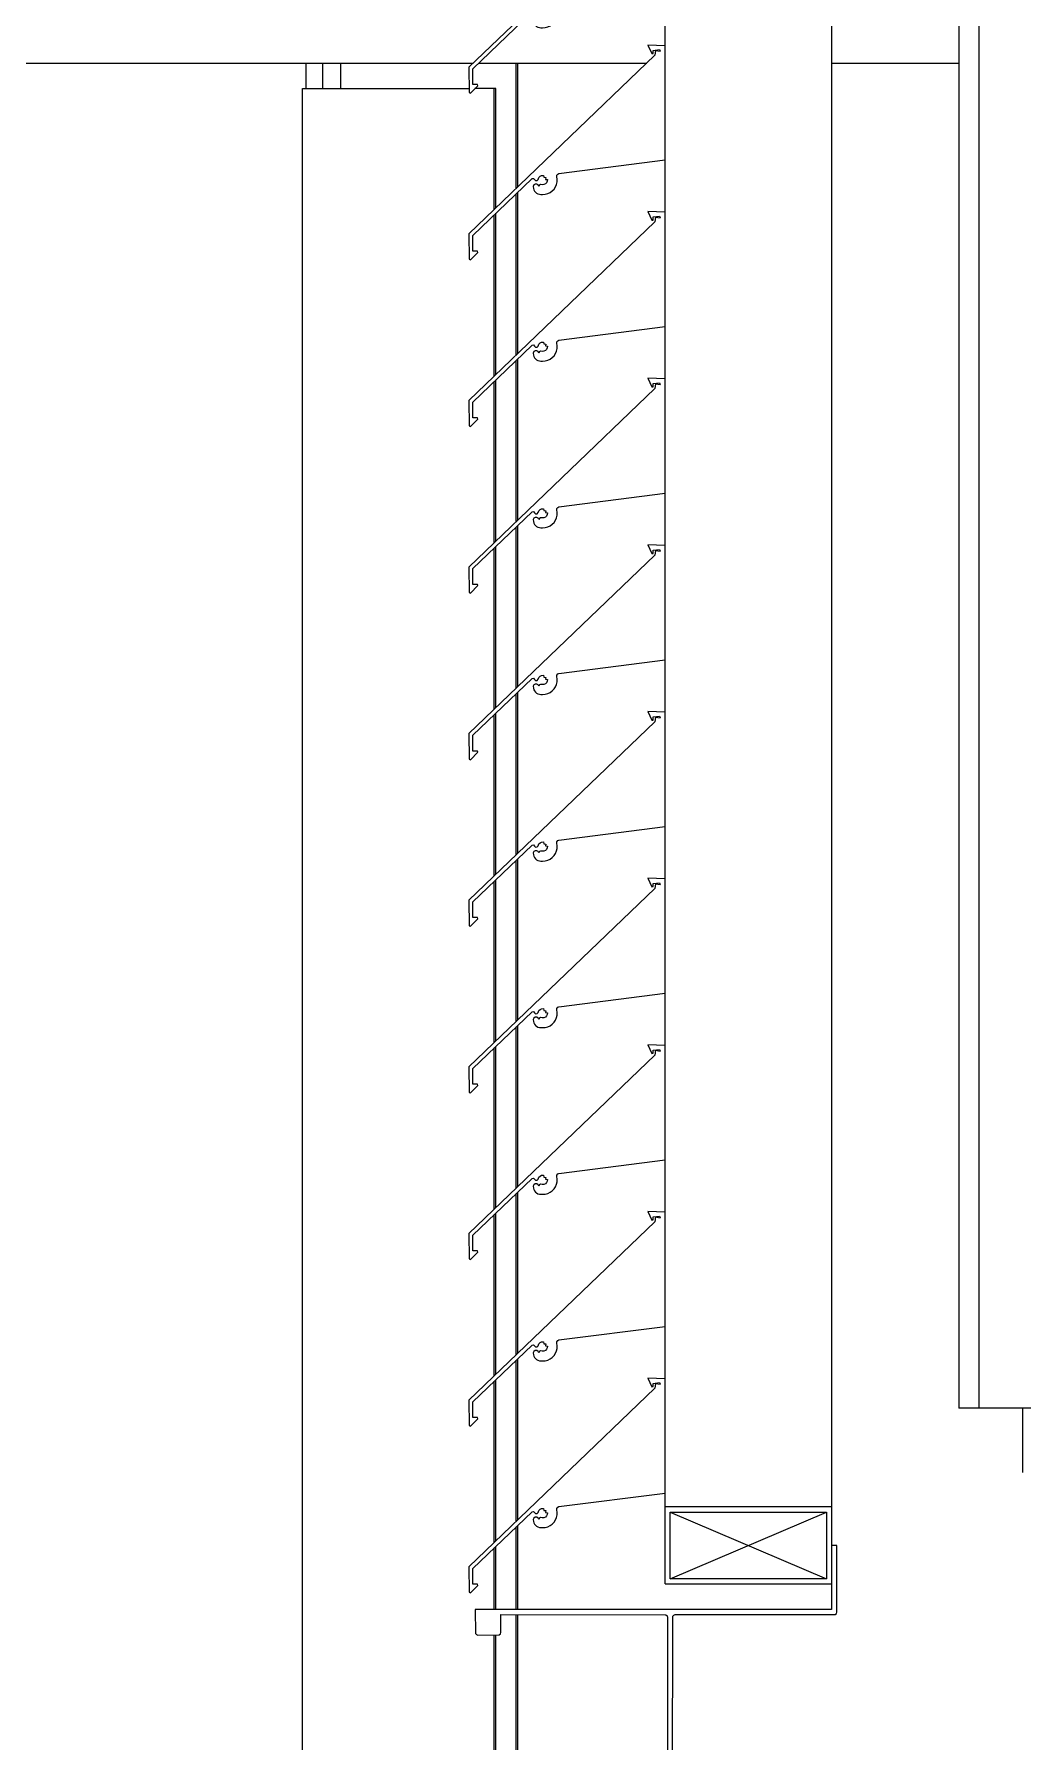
# Model space of a CAD drawing. Header units: millimetres. Extents: x -220592 to 404889, y -217665 to 38245.
# Drawn here: x -985.87 to -982.01, y -1195.44 to -1188.78 of the extents above; entities that cross this region are included whole.
import ezdxf

# ---------------------------------------------------------------- set-up
doc = ezdxf.new("R2010")
doc.units = ezdxf.units.MM
doc.linetypes.add('XKITLINE00', pattern=[0])
doc.layers.add('000 - 0_HIDE_OBJ_FRAMING_DEF_SUB_1', color=7, linetype='Continuous')
doc.layers.add('Part', color=7, linetype='Continuous', lineweight=0)

# ---------------------------------------------------------------- blocks, each defined once
blk = doc.blocks.new('*A13473')
at = {"layer": '000 - 0_HIDE_OBJ_FRAMING_DEF_SUB_1', "color": 7, "linetype": 'XKITLINE00', "lineweight": 0}
blk.add_line((-170.903352, 214.690805), (-170.903352, 214.940805), dxfattribs=at)
blk = doc.blocks.new('*A14736')
at = {"layer": '000 - 0_HIDE_OBJ_FRAMING_DEF_SUB_1', "color": 7, "linetype": 'XKITLINE00', "lineweight": 0}
for p, q in [((-171.153485, 242.190805), (-171.153485, 214.940805)), ((-171.073485, 214.940805), (-171.073485, 242.190805)), ((-169.903485, 214.940805), (-171.153485, 214.940805))]:
    blk.add_line(p, q, dxfattribs=at)
blk = doc.blocks.new('*A14750')
at = {"layer": '000 - 0_HIDE_OBJ_FRAMING_DEF_SUB_1', "color": 7, "linetype": 'XKITLINE00', "lineweight": 0}
for p, q in [((-173.697937, 220.088511), (-173.697937, 220.188511)), ((-173.633058, 220.088511), (-173.633058, 220.188511)), ((-173.562852, 220.088511), (-173.562852, 220.188511)), ((-172.87913, 219.699453), (-172.87913, 220.188511)), ((-172.873025, 219.705315), (-172.873025, 220.188511)), ((-173.713199, 207.288511), (-173.713199, 220.088511)), ((-173.713199, 220.088511), (-173.062908, 220.088511)), ((-172.958493, 220.088511), (-173.040701, 220.088511)), ((-172.964598, 219.617389), (-172.964598, 220.088511)), ((-172.958493, 219.62325), (-172.958493, 220.088511)), ((-172.87913, 219.049453), (-172.87913, 219.678347)), ((-172.873025, 219.055315), (-172.873025, 219.684198)), ((-172.964598, 218.967389), (-172.964598, 219.596435)), ((-172.958493, 218.97325), (-172.958493, 219.602286)), ((-172.87913, 218.399453), (-172.87913, 219.028347)), ((-172.873025, 218.405315), (-172.873025, 219.034198)), ((-172.964598, 218.317389), (-172.964598, 218.946435)), ((-172.958493, 218.32325), (-172.958493, 218.952286)), ((-172.87913, 217.749453), (-172.87913, 218.378347)), ((-172.873025, 217.755315), (-172.873025, 218.384198)), ((-172.964598, 217.667389), (-172.964598, 218.296435)), ((-172.958493, 217.67325), (-172.958493, 218.302286)), ((-172.87913, 217.099453), (-172.87913, 217.728347)), ((-172.873025, 217.105315), (-172.873025, 217.734198)), ((-172.964598, 217.017389), (-172.964598, 217.646435)), ((-172.958493, 217.02325), (-172.958493, 217.652286)), ((-172.87913, 216.449453), (-172.87913, 217.078347)), ((-172.873025, 216.455315), (-172.873025, 217.084198)), ((-172.964598, 216.367389), (-172.964598, 216.996435)), ((-172.958493, 216.37325), (-172.958493, 217.002286)), ((-172.87913, 215.799453), (-172.87913, 216.428347)), ((-172.873025, 215.805315), (-172.873025, 216.434198)), ((-172.964598, 215.717389), (-172.964598, 216.346435)), ((-172.958493, 215.72325), (-172.958493, 216.352286)), ((-172.87913, 215.149453), (-172.87913, 215.778347)), ((-172.873025, 215.155315), (-172.873025, 215.784198)), ((-172.964598, 215.067389), (-172.964598, 215.696435)), ((-172.958493, 215.07325), (-172.958493, 215.702286)), ((-172.87913, 214.499453), (-172.87913, 215.128347)), ((-172.873025, 214.505315), (-172.873025, 215.134198)), ((-172.964598, 214.417389), (-172.964598, 215.046435)), ((-172.958493, 214.42325), (-172.958493, 215.052286)), ((-172.87913, 214.156245), (-172.87913, 214.478347)), ((-172.873025, 214.156244), (-172.873025, 214.484198)), ((-172.964598, 214.15626), (-172.964598, 214.396435)), ((-172.958493, 214.156259), (-172.958493, 214.402286)), ((-172.87913, 213.176245), (-172.87913, 214.136174)), ((-172.873025, 213.176244), (-172.873025, 214.136166)), ((-172.964598, 213.256119), (-172.964598, 214.056845)), ((-172.958493, 213.256174), (-172.958493, 214.056899))]:
    blk.add_line(p, q, dxfattribs=at)
blk = doc.blocks.new('*A14761')
at = {"layer": 'Part', "color": 7, "linetype": 'XKITLINE00', "lineweight": 0}
for p, q in [((-171.648652, 214.556249), (-171.648652, 227.756135)), ((-172.298652, 220.256131), (-172.298652, 220.460427)), ((-172.298652, 219.606131), (-172.298652, 219.810427)), ((-172.298652, 218.956131), (-172.298652, 219.160427)), ((-172.298652, 218.306131), (-172.298652, 218.510427)), ((-172.298652, 217.656131), (-172.298652, 217.860427)), ((-172.298652, 217.006131), (-172.298652, 217.210427)), ((-172.298652, 216.356131), (-172.298652, 216.560427)), ((-172.298652, 215.706131), (-172.298652, 215.910427)), ((-172.298652, 215.056131), (-172.298652, 215.260427)), ((-172.298652, 214.556249), (-172.298652, 214.610427))]:
    blk.add_line(p, q, dxfattribs=at)
blk = doc.blocks.new('*A14790')
at = {"layer": '000 - 0_HIDE_OBJ_FRAMING_DEF_SUB_1', "color": 7, "linetype": 'XKITLINE00', "lineweight": 0}
for p, q in [((-184.211249, 220.188511), (-173.046746, 220.188511)), ((-173.025037, 220.188511), (-172.369788, 220.188511)), ((-171.648652, 220.188511), (-171.153485, 220.188511))]:
    blk.add_line(p, q, dxfattribs=at)
blk = doc.blocks.new('*A14820')
at = {"layer": 'Part', "color": 7, "linetype": 'XKITLINE00', "lineweight": 0}
for p, q in [((-172.298462, 215.056123), (-172.366148, 215.058745)), ((-172.366148, 215.058745), (-172.350613, 215.025258)), ((-172.34549, 215.02567), (-172.345361, 215.037861)), ((-172.345361, 215.037861), (-172.320378, 215.041001)), ((-172.335358, 215.037332), (-172.338255, 215.018789)), ((-172.335358, 215.037332), (-172.318342, 215.034428)), ((-172.320378, 215.041001), (-172.318342, 215.034428)), ((-172.298455, 214.610453), (-172.298462, 215.056123)), ((-172.338255, 215.018789), (-173.063377, 214.322543)), ((-172.350613, 215.025258), (-172.34549, 215.02567)), ((-172.712461, 214.557423), (-172.298455, 214.610453)), ((-173.048341, 214.316176), (-172.817326, 214.537579)), ((-172.817326, 214.537579), (-172.812166, 214.538671)), ((-172.810019, 214.512761), (-172.812659, 214.507287)), ((-172.812659, 214.507287), (-172.812163, 214.499517)), ((-172.812166, 214.538671), (-172.808512, 214.534044)), ((-172.812163, 214.499517), (-172.810428, 214.494021)), ((-172.810428, 214.494021), (-172.807674, 214.488958)), ((-172.804875, 214.515998), (-172.810019, 214.512761)), ((-172.808512, 214.534044), (-172.804048, 214.53019)), ((-172.798797, 214.51601), (-172.804875, 214.515998)), ((-172.804048, 214.53019), (-172.798154, 214.530396)), ((-172.793641, 214.512792), (-172.798797, 214.51601)), ((-172.798154, 214.530396), (-172.793971, 214.534553)), ((-172.793971, 214.534553), (-172.790857, 214.542126)), ((-172.790699, 214.50732), (-172.793641, 214.512792)), ((-172.790857, 214.542126), (-172.78619, 214.546913)), ((-172.788669, 214.512301), (-172.790699, 214.50732)), ((-172.783858, 214.514708), (-172.788669, 214.512301)), ((-172.78619, 214.546913), (-172.780114, 214.549703)), ((-172.77794, 214.513803), (-172.783858, 214.514708)), ((-172.780114, 214.549703), (-172.773442, 214.550125)), ((-172.77144, 214.514147), (-172.77794, 214.513803)), ((-172.773442, 214.550125), (-172.77112, 214.542735)), ((-172.765472, 214.516745), (-172.77144, 214.514147)), ((-172.77112, 214.542735), (-172.763955, 214.541791)), ((-172.76079, 214.521267), (-172.765472, 214.516745)), ((-172.763955, 214.541791), (-172.765124, 214.534731)), ((-172.765124, 214.534731), (-172.757418, 214.533625)), ((-172.757988, 214.527141), (-172.76079, 214.521267)), ((-172.757418, 214.533625), (-172.757988, 214.527141)), ((-172.738758, 214.489423), (-172.731662, 214.49681)), ((-172.731662, 214.49681), (-172.726022, 214.50536)), ((-172.726022, 214.50536), (-172.722024, 214.51479)), ((-172.722024, 214.51479), (-172.719801, 214.524789)), ((-172.720912, 214.545159), (-172.720672, 214.550681)), ((-172.719426, 214.535025), (-172.720912, 214.545159)), ((-172.720672, 214.550681), (-172.717536, 214.555233)), ((-172.719801, 214.524789), (-172.719426, 214.535025)), ((-172.717536, 214.555233), (-172.712461, 214.557423)), ((-172.807674, 214.488958), (-172.804002, 214.484515)), ((-172.804002, 214.484515), (-172.799549, 214.480857)), ((-172.799549, 214.480857), (-172.794479, 214.478117)), ((-172.794479, 214.478117), (-172.788978, 214.476398)), ((-172.788978, 214.476398), (-172.78325, 214.475762)), ((-172.78325, 214.475762), (-172.776451, 214.475664)), ((-172.776451, 214.475664), (-172.766238, 214.476449)), ((-172.766238, 214.476449), (-172.756337, 214.479072)), ((-172.756337, 214.479072), (-172.747074, 214.483445)), ((-172.747074, 214.483445), (-172.738758, 214.489423)), ((-173.063377, 214.322543), (-173.062824, 214.223392)), ((-173.047999, 214.25483), (-173.048341, 214.316176)), ((-173.058143, 214.220923), (-173.029494, 214.249812)), ((-173.030579, 214.254733), (-173.047999, 214.25483)), ((-173.029494, 214.249812), (-173.030579, 214.254733)), ((-173.062824, 214.223392), (-173.058143, 214.220923))]:
    blk.add_line(p, q, dxfattribs=at)
blk = doc.blocks.new('*A14821')
at = {"layer": 'Part', "color": 7, "linetype": 'XKITLINE00', "lineweight": 0}
for p, q in [((-172.298462, 215.706123), (-172.366148, 215.708745)), ((-172.366148, 215.708745), (-172.350613, 215.675258)), ((-172.298455, 215.260453), (-172.298462, 215.706123)), ((-172.338255, 215.668789), (-173.063377, 214.972543)), ((-172.350613, 215.675258), (-172.34549, 215.67567)), ((-172.34549, 215.67567), (-172.345361, 215.687861)), ((-172.345361, 215.687861), (-172.320378, 215.691001)), ((-172.335358, 215.687332), (-172.338255, 215.668789)), ((-172.335358, 215.687332), (-172.318342, 215.684428)), ((-172.320378, 215.691001), (-172.318342, 215.684428)), ((-172.712461, 215.207423), (-172.298455, 215.260453)), ((-173.048341, 214.966176), (-172.817326, 215.187579)), ((-172.817326, 215.187579), (-172.812166, 215.188671)), ((-172.810019, 215.162761), (-172.812659, 215.157287)), ((-172.812166, 215.188671), (-172.808512, 215.184044)), ((-172.804875, 215.165998), (-172.810019, 215.162761)), ((-172.808512, 215.184044), (-172.804048, 215.18019)), ((-172.798797, 215.16601), (-172.804875, 215.165998)), ((-172.804048, 215.18019), (-172.798154, 215.180396)), ((-172.793641, 215.162792), (-172.798797, 215.16601)), ((-172.798154, 215.180396), (-172.793971, 215.184553)), ((-172.793971, 215.184553), (-172.790857, 215.192126)), ((-172.790699, 215.15732), (-172.793641, 215.162792)), ((-172.790857, 215.192126), (-172.78619, 215.196913)), ((-172.788669, 215.162301), (-172.790699, 215.15732)), ((-172.783858, 215.164708), (-172.788669, 215.162301)), ((-172.78619, 215.196913), (-172.780114, 215.199703)), ((-172.77794, 215.163803), (-172.783858, 215.164708)), ((-172.780114, 215.199703), (-172.773442, 215.200125)), ((-172.77144, 215.164147), (-172.77794, 215.163803)), ((-172.773442, 215.200125), (-172.77112, 215.192735)), ((-172.765472, 215.166745), (-172.77144, 215.164147)), ((-172.77112, 215.192735), (-172.763955, 215.191791)), ((-172.76079, 215.171267), (-172.765472, 215.166745)), ((-172.763955, 215.191791), (-172.765124, 215.184731)), ((-172.765124, 215.184731), (-172.757418, 215.183625)), ((-172.757988, 215.177141), (-172.76079, 215.171267)), ((-172.757418, 215.183625), (-172.757988, 215.177141)), ((-172.726022, 215.15536), (-172.722024, 215.16479)), ((-172.722024, 215.16479), (-172.719801, 215.174789)), ((-172.720912, 215.195159), (-172.720672, 215.200681)), ((-172.719426, 215.185025), (-172.720912, 215.195159)), ((-172.720672, 215.200681), (-172.717536, 215.205233)), ((-172.719801, 215.174789), (-172.719426, 215.185025)), ((-172.717536, 215.205233), (-172.712461, 215.207423)), ((-172.812659, 215.157287), (-172.812163, 215.149517)), ((-172.812163, 215.149517), (-172.810428, 215.144021)), ((-172.810428, 215.144021), (-172.807674, 215.138958)), ((-172.807674, 215.138958), (-172.804002, 215.134515)), ((-172.804002, 215.134515), (-172.799549, 215.130857)), ((-172.799549, 215.130857), (-172.794479, 215.128117)), ((-172.794479, 215.128117), (-172.788978, 215.126398)), ((-172.788978, 215.126398), (-172.78325, 215.125762)), ((-172.78325, 215.125762), (-172.776451, 215.125664)), ((-172.776451, 215.125664), (-172.766238, 215.126449)), ((-172.766238, 215.126449), (-172.756337, 215.129072)), ((-172.756337, 215.129072), (-172.747074, 215.133445)), ((-172.747074, 215.133445), (-172.738758, 215.139423)), ((-172.738758, 215.139423), (-172.731662, 215.14681)), ((-172.731662, 215.14681), (-172.726022, 215.15536)), ((-173.063377, 214.972543), (-173.062824, 214.873392)), ((-173.047999, 214.90483), (-173.048341, 214.966176)), ((-173.058143, 214.870923), (-173.029494, 214.899812)), ((-173.030579, 214.904733), (-173.047999, 214.90483)), ((-173.029494, 214.899812), (-173.030579, 214.904733)), ((-173.062824, 214.873392), (-173.058143, 214.870923))]:
    blk.add_line(p, q, dxfattribs=at)
blk = doc.blocks.new('*A14822')
at = {"layer": 'Part', "color": 7, "linetype": 'XKITLINE00', "lineweight": 0}
for p, q in [((-172.298462, 216.356123), (-172.366148, 216.358745)), ((-172.366148, 216.358745), (-172.350613, 216.325258)), ((-172.338255, 216.318789), (-173.063377, 215.622543)), ((-172.350613, 216.325258), (-172.34549, 216.32567)), ((-172.34549, 216.32567), (-172.345361, 216.337861)), ((-172.345361, 216.337861), (-172.320378, 216.341001)), ((-172.335358, 216.337332), (-172.338255, 216.318789)), ((-172.335358, 216.337332), (-172.318342, 216.334428)), ((-172.320378, 216.341001), (-172.318342, 216.334428)), ((-172.298455, 215.910453), (-172.298462, 216.356123)), ((-172.712461, 215.857423), (-172.298455, 215.910453)), ((-173.048341, 215.616176), (-172.817326, 215.837579)), ((-172.817326, 215.837579), (-172.812166, 215.838671)), ((-172.812166, 215.838671), (-172.808512, 215.834044)), ((-172.808512, 215.834044), (-172.804048, 215.83019)), ((-172.804048, 215.83019), (-172.798154, 215.830396)), ((-172.798154, 215.830396), (-172.793971, 215.834553)), ((-172.793971, 215.834553), (-172.790857, 215.842126)), ((-172.790857, 215.842126), (-172.78619, 215.846913)), ((-172.78619, 215.846913), (-172.780114, 215.849703)), ((-172.780114, 215.849703), (-172.773442, 215.850125)), ((-172.773442, 215.850125), (-172.77112, 215.842735)), ((-172.77112, 215.842735), (-172.763955, 215.841791)), ((-172.763955, 215.841791), (-172.765124, 215.834731)), ((-172.765124, 215.834731), (-172.757418, 215.833625)), ((-172.757988, 215.827141), (-172.76079, 215.821267)), ((-172.757418, 215.833625), (-172.757988, 215.827141)), ((-172.720912, 215.845159), (-172.720672, 215.850681)), ((-172.719426, 215.835025), (-172.720912, 215.845159)), ((-172.720672, 215.850681), (-172.717536, 215.855233)), ((-172.719801, 215.824789), (-172.719426, 215.835025)), ((-172.717536, 215.855233), (-172.712461, 215.857423)), ((-172.810019, 215.812761), (-172.812659, 215.807287)), ((-172.812659, 215.807287), (-172.812163, 215.799517)), ((-172.812163, 215.799517), (-172.810428, 215.794021)), ((-172.810428, 215.794021), (-172.807674, 215.788958)), ((-172.804875, 215.815998), (-172.810019, 215.812761)), ((-172.807674, 215.788958), (-172.804002, 215.784515)), ((-172.798797, 215.81601), (-172.804875, 215.815998)), ((-172.804002, 215.784515), (-172.799549, 215.780857)), ((-172.799549, 215.780857), (-172.794479, 215.778117)), ((-172.793641, 215.812792), (-172.798797, 215.81601)), ((-172.794479, 215.778117), (-172.788978, 215.776398)), ((-172.790699, 215.80732), (-172.793641, 215.812792)), ((-172.788669, 215.812301), (-172.790699, 215.80732)), ((-172.788978, 215.776398), (-172.78325, 215.775762)), ((-172.783858, 215.814708), (-172.788669, 215.812301)), ((-172.77794, 215.813803), (-172.783858, 215.814708)), ((-172.78325, 215.775762), (-172.776451, 215.775664)), ((-172.77144, 215.814147), (-172.77794, 215.813803)), ((-172.776451, 215.775664), (-172.766238, 215.776449)), ((-172.765472, 215.816745), (-172.77144, 215.814147)), ((-172.766238, 215.776449), (-172.756337, 215.779072)), ((-172.76079, 215.821267), (-172.765472, 215.816745)), ((-172.756337, 215.779072), (-172.747074, 215.783445)), ((-172.747074, 215.783445), (-172.738758, 215.789423)), ((-172.738758, 215.789423), (-172.731662, 215.79681)), ((-172.731662, 215.79681), (-172.726022, 215.80536)), ((-172.726022, 215.80536), (-172.722024, 215.81479)), ((-172.722024, 215.81479), (-172.719801, 215.824789)), ((-173.063377, 215.622543), (-173.062824, 215.523392)), ((-173.047999, 215.55483), (-173.048341, 215.616176)), ((-173.062824, 215.523392), (-173.058143, 215.520923)), ((-173.058143, 215.520923), (-173.029494, 215.549812)), ((-173.030579, 215.554733), (-173.047999, 215.55483)), ((-173.029494, 215.549812), (-173.030579, 215.554733))]:
    blk.add_line(p, q, dxfattribs=at)
blk = doc.blocks.new('*A14823')
at = {"layer": 'Part', "color": 7, "linetype": 'XKITLINE00', "lineweight": 0}
for p, q in [((-172.338255, 216.968789), (-173.063377, 216.272543)), ((-172.298462, 217.006123), (-172.366148, 217.008745)), ((-172.366148, 217.008745), (-172.350613, 216.975258)), ((-172.350613, 216.975258), (-172.34549, 216.97567)), ((-172.34549, 216.97567), (-172.345361, 216.987861)), ((-172.345361, 216.987861), (-172.320378, 216.991001)), ((-172.335358, 216.987332), (-172.338255, 216.968789)), ((-172.335358, 216.987332), (-172.318342, 216.984428)), ((-172.320378, 216.991001), (-172.318342, 216.984428)), ((-172.298455, 216.560453), (-172.298462, 217.006123)), ((-172.712461, 216.507423), (-172.298455, 216.560453)), ((-172.793971, 216.484553), (-172.790857, 216.492126)), ((-172.790857, 216.492126), (-172.78619, 216.496913)), ((-172.78619, 216.496913), (-172.780114, 216.499703)), ((-172.780114, 216.499703), (-172.773442, 216.500125)), ((-172.773442, 216.500125), (-172.77112, 216.492735)), ((-172.77112, 216.492735), (-172.763955, 216.491791)), ((-172.763955, 216.491791), (-172.765124, 216.484731)), ((-172.720912, 216.495159), (-172.720672, 216.500681)), ((-172.719426, 216.485025), (-172.720912, 216.495159)), ((-172.720672, 216.500681), (-172.717536, 216.505233)), ((-172.717536, 216.505233), (-172.712461, 216.507423)), ((-173.048341, 216.266176), (-172.817326, 216.487579)), ((-172.817326, 216.487579), (-172.812166, 216.488671)), ((-172.810019, 216.462761), (-172.812659, 216.457287)), ((-172.812659, 216.457287), (-172.812163, 216.449517)), ((-172.812166, 216.488671), (-172.808512, 216.484044)), ((-172.812163, 216.449517), (-172.810428, 216.444021)), ((-172.810428, 216.444021), (-172.807674, 216.438958)), ((-172.804875, 216.465998), (-172.810019, 216.462761)), ((-172.808512, 216.484044), (-172.804048, 216.48019)), ((-172.807674, 216.438958), (-172.804002, 216.434515)), ((-172.798797, 216.46601), (-172.804875, 216.465998)), ((-172.804048, 216.48019), (-172.798154, 216.480396)), ((-172.804002, 216.434515), (-172.799549, 216.430857)), ((-172.799549, 216.430857), (-172.794479, 216.428117)), ((-172.793641, 216.462792), (-172.798797, 216.46601)), ((-172.798154, 216.480396), (-172.793971, 216.484553)), ((-172.794479, 216.428117), (-172.788978, 216.426398)), ((-172.790699, 216.45732), (-172.793641, 216.462792)), ((-172.788669, 216.462301), (-172.790699, 216.45732)), ((-172.788978, 216.426398), (-172.78325, 216.425762)), ((-172.783858, 216.464708), (-172.788669, 216.462301)), ((-172.77794, 216.463803), (-172.783858, 216.464708)), ((-172.78325, 216.425762), (-172.776451, 216.425664)), ((-172.77144, 216.464147), (-172.77794, 216.463803)), ((-172.776451, 216.425664), (-172.766238, 216.426449)), ((-172.765472, 216.466745), (-172.77144, 216.464147)), ((-172.766238, 216.426449), (-172.756337, 216.429072)), ((-172.76079, 216.471267), (-172.765472, 216.466745)), ((-172.765124, 216.484731), (-172.757418, 216.483625)), ((-172.757988, 216.477141), (-172.76079, 216.471267)), ((-172.757418, 216.483625), (-172.757988, 216.477141)), ((-172.756337, 216.429072), (-172.747074, 216.433445)), ((-172.747074, 216.433445), (-172.738758, 216.439423)), ((-172.738758, 216.439423), (-172.731662, 216.44681)), ((-172.731662, 216.44681), (-172.726022, 216.45536)), ((-172.726022, 216.45536), (-172.722024, 216.46479)), ((-172.722024, 216.46479), (-172.719801, 216.474789)), ((-172.719801, 216.474789), (-172.719426, 216.485025)), ((-173.063377, 216.272543), (-173.062824, 216.173392)), ((-173.047999, 216.20483), (-173.048341, 216.266176)), ((-173.062824, 216.173392), (-173.058143, 216.170923)), ((-173.058143, 216.170923), (-173.029494, 216.199812)), ((-173.030579, 216.204733), (-173.047999, 216.20483)), ((-173.029494, 216.199812), (-173.030579, 216.204733))]:
    blk.add_line(p, q, dxfattribs=at)
blk = doc.blocks.new('*A14824')
at = {"layer": 'Part', "color": 7, "linetype": 'XKITLINE00', "lineweight": 0}
for p, q in [((-172.298462, 217.656123), (-172.366148, 217.658745)), ((-172.366148, 217.658745), (-172.350613, 217.625258)), ((-172.350613, 217.625258), (-172.34549, 217.62567)), ((-172.34549, 217.62567), (-172.345361, 217.637861)), ((-172.345361, 217.637861), (-172.320378, 217.641001)), ((-172.335358, 217.637332), (-172.338255, 217.618789)), ((-172.335358, 217.637332), (-172.318342, 217.634428)), ((-172.320378, 217.641001), (-172.318342, 217.634428)), ((-172.298455, 217.210453), (-172.298462, 217.656123)), ((-172.338255, 217.618789), (-173.063377, 216.922543)), ((-172.712461, 217.157423), (-172.298455, 217.210453)), ((-173.048341, 216.916176), (-172.817326, 217.137579)), ((-172.817326, 217.137579), (-172.812166, 217.138671)), ((-172.810019, 217.112761), (-172.812659, 217.107287)), ((-172.812659, 217.107287), (-172.812163, 217.099517)), ((-172.812166, 217.138671), (-172.808512, 217.134044)), ((-172.812163, 217.099517), (-172.810428, 217.094021)), ((-172.810428, 217.094021), (-172.807674, 217.088958)), ((-172.804875, 217.115998), (-172.810019, 217.112761)), ((-172.808512, 217.134044), (-172.804048, 217.13019)), ((-172.798797, 217.11601), (-172.804875, 217.115998)), ((-172.804048, 217.13019), (-172.798154, 217.130396)), ((-172.793641, 217.112792), (-172.798797, 217.11601)), ((-172.798154, 217.130396), (-172.793971, 217.134553)), ((-172.793971, 217.134553), (-172.790857, 217.142126)), ((-172.790699, 217.10732), (-172.793641, 217.112792)), ((-172.790857, 217.142126), (-172.78619, 217.146913)), ((-172.788669, 217.112301), (-172.790699, 217.10732)), ((-172.783858, 217.114708), (-172.788669, 217.112301)), ((-172.78619, 217.146913), (-172.780114, 217.149703)), ((-172.77794, 217.113803), (-172.783858, 217.114708)), ((-172.780114, 217.149703), (-172.773442, 217.150125)), ((-172.77144, 217.114147), (-172.77794, 217.113803)), ((-172.773442, 217.150125), (-172.77112, 217.142735)), ((-172.765472, 217.116745), (-172.77144, 217.114147)), ((-172.77112, 217.142735), (-172.763955, 217.141791)), ((-172.76079, 217.121267), (-172.765472, 217.116745)), ((-172.763955, 217.141791), (-172.765124, 217.134731)), ((-172.765124, 217.134731), (-172.757418, 217.133625)), ((-172.757988, 217.127141), (-172.76079, 217.121267)), ((-172.757418, 217.133625), (-172.757988, 217.127141)), ((-172.738758, 217.089423), (-172.731662, 217.09681)), ((-172.731662, 217.09681), (-172.726022, 217.10536)), ((-172.726022, 217.10536), (-172.722024, 217.11479)), ((-172.722024, 217.11479), (-172.719801, 217.124789)), ((-172.720912, 217.145159), (-172.720672, 217.150681)), ((-172.719426, 217.135025), (-172.720912, 217.145159)), ((-172.720672, 217.150681), (-172.717536, 217.155233)), ((-172.719801, 217.124789), (-172.719426, 217.135025)), ((-172.717536, 217.155233), (-172.712461, 217.157423)), ((-172.807674, 217.088958), (-172.804002, 217.084515)), ((-172.804002, 217.084515), (-172.799549, 217.080857)), ((-172.799549, 217.080857), (-172.794479, 217.078117)), ((-172.794479, 217.078117), (-172.788978, 217.076398)), ((-172.788978, 217.076398), (-172.78325, 217.075762)), ((-172.78325, 217.075762), (-172.776451, 217.075664)), ((-172.776451, 217.075664), (-172.766238, 217.076449)), ((-172.766238, 217.076449), (-172.756337, 217.079072)), ((-172.756337, 217.079072), (-172.747074, 217.083445)), ((-172.747074, 217.083445), (-172.738758, 217.089423)), ((-173.063377, 216.922543), (-173.062824, 216.823392)), ((-173.047999, 216.85483), (-173.048341, 216.916176)), ((-173.058143, 216.820923), (-173.029494, 216.849812)), ((-173.030579, 216.854733), (-173.047999, 216.85483)), ((-173.029494, 216.849812), (-173.030579, 216.854733)), ((-173.062824, 216.823392), (-173.058143, 216.820923))]:
    blk.add_line(p, q, dxfattribs=at)
blk = doc.blocks.new('*A14825')
at = {"layer": 'Part', "color": 7, "linetype": 'XKITLINE00', "lineweight": 0}
for p, q in [((-172.298462, 218.306123), (-172.366148, 218.308745)), ((-172.366148, 218.308745), (-172.350613, 218.275258)), ((-172.345361, 218.287861), (-172.320378, 218.291001)), ((-172.320378, 218.291001), (-172.318342, 218.284428)), ((-172.298455, 217.860453), (-172.298462, 218.306123)), ((-172.338255, 218.268789), (-173.063377, 217.572543)), ((-172.350613, 218.275258), (-172.34549, 218.27567)), ((-172.34549, 218.27567), (-172.345361, 218.287861)), ((-172.335358, 218.287332), (-172.338255, 218.268789)), ((-172.335358, 218.287332), (-172.318342, 218.284428)), ((-172.712461, 217.807423), (-172.298455, 217.860453)), ((-173.048341, 217.566176), (-172.817326, 217.787579)), ((-172.817326, 217.787579), (-172.812166, 217.788671)), ((-172.810019, 217.762761), (-172.812659, 217.757287)), ((-172.812659, 217.757287), (-172.812163, 217.749517)), ((-172.812166, 217.788671), (-172.808512, 217.784044)), ((-172.804875, 217.765998), (-172.810019, 217.762761)), ((-172.808512, 217.784044), (-172.804048, 217.78019)), ((-172.798797, 217.76601), (-172.804875, 217.765998)), ((-172.804048, 217.78019), (-172.798154, 217.780396)), ((-172.793641, 217.762792), (-172.798797, 217.76601)), ((-172.798154, 217.780396), (-172.793971, 217.784553)), ((-172.793971, 217.784553), (-172.790857, 217.792126)), ((-172.790699, 217.75732), (-172.793641, 217.762792)), ((-172.790857, 217.792126), (-172.78619, 217.796913)), ((-172.788669, 217.762301), (-172.790699, 217.75732)), ((-172.783858, 217.764708), (-172.788669, 217.762301)), ((-172.78619, 217.796913), (-172.780114, 217.799703)), ((-172.77794, 217.763803), (-172.783858, 217.764708)), ((-172.780114, 217.799703), (-172.773442, 217.800125)), ((-172.77144, 217.764147), (-172.77794, 217.763803)), ((-172.773442, 217.800125), (-172.77112, 217.792735)), ((-172.765472, 217.766745), (-172.77144, 217.764147)), ((-172.77112, 217.792735), (-172.763955, 217.791791)), ((-172.76079, 217.771267), (-172.765472, 217.766745)), ((-172.763955, 217.791791), (-172.765124, 217.784731)), ((-172.765124, 217.784731), (-172.757418, 217.783625)), ((-172.757988, 217.777141), (-172.76079, 217.771267)), ((-172.757418, 217.783625), (-172.757988, 217.777141)), ((-172.726022, 217.75536), (-172.722024, 217.76479)), ((-172.722024, 217.76479), (-172.719801, 217.774789)), ((-172.720912, 217.795159), (-172.720672, 217.800681)), ((-172.719426, 217.785025), (-172.720912, 217.795159)), ((-172.720672, 217.800681), (-172.717536, 217.805233)), ((-172.719801, 217.774789), (-172.719426, 217.785025)), ((-172.717536, 217.805233), (-172.712461, 217.807423)), ((-172.812163, 217.749517), (-172.810428, 217.744021)), ((-172.810428, 217.744021), (-172.807674, 217.738958)), ((-172.807674, 217.738958), (-172.804002, 217.734515)), ((-172.804002, 217.734515), (-172.799549, 217.730857)), ((-172.799549, 217.730857), (-172.794479, 217.728117)), ((-172.794479, 217.728117), (-172.788978, 217.726398)), ((-172.788978, 217.726398), (-172.78325, 217.725762)), ((-172.78325, 217.725762), (-172.776451, 217.725664)), ((-172.776451, 217.725664), (-172.766238, 217.726449)), ((-172.766238, 217.726449), (-172.756337, 217.729072)), ((-172.756337, 217.729072), (-172.747074, 217.733445)), ((-172.747074, 217.733445), (-172.738758, 217.739423)), ((-172.738758, 217.739423), (-172.731662, 217.74681)), ((-172.731662, 217.74681), (-172.726022, 217.75536)), ((-173.063377, 217.572543), (-173.062824, 217.473392)), ((-173.047999, 217.50483), (-173.048341, 217.566176)), ((-173.058143, 217.470923), (-173.029494, 217.499812)), ((-173.030579, 217.504733), (-173.047999, 217.50483)), ((-173.029494, 217.499812), (-173.030579, 217.504733)), ((-173.062824, 217.473392), (-173.058143, 217.470923))]:
    blk.add_line(p, q, dxfattribs=at)
blk = doc.blocks.new('*A14826')
at = {"layer": 'Part', "color": 7, "linetype": 'XKITLINE00', "lineweight": 0}
for p, q in [((-172.298462, 218.956123), (-172.366148, 218.958745)), ((-172.366148, 218.958745), (-172.350613, 218.925258)), ((-172.298455, 218.510453), (-172.298462, 218.956123)), ((-172.338255, 218.918789), (-173.063377, 218.222543)), ((-172.350613, 218.925258), (-172.34549, 218.92567)), ((-172.34549, 218.92567), (-172.345361, 218.937861)), ((-172.345361, 218.937861), (-172.320378, 218.941001)), ((-172.335358, 218.937332), (-172.338255, 218.918789)), ((-172.335358, 218.937332), (-172.318342, 218.934428)), ((-172.320378, 218.941001), (-172.318342, 218.934428)), ((-172.712461, 218.457423), (-172.298455, 218.510453)), ((-173.048341, 218.216176), (-172.817326, 218.437579)), ((-172.817326, 218.437579), (-172.812166, 218.438671)), ((-172.812166, 218.438671), (-172.808512, 218.434044)), ((-172.808512, 218.434044), (-172.804048, 218.43019)), ((-172.804048, 218.43019), (-172.798154, 218.430396)), ((-172.798154, 218.430396), (-172.793971, 218.434553)), ((-172.793971, 218.434553), (-172.790857, 218.442126)), ((-172.790857, 218.442126), (-172.78619, 218.446913)), ((-172.78619, 218.446913), (-172.780114, 218.449703)), ((-172.780114, 218.449703), (-172.773442, 218.450125)), ((-172.773442, 218.450125), (-172.77112, 218.442735)), ((-172.77112, 218.442735), (-172.763955, 218.441791)), ((-172.763955, 218.441791), (-172.765124, 218.434731)), ((-172.765124, 218.434731), (-172.757418, 218.433625)), ((-172.757988, 218.427141), (-172.76079, 218.421267)), ((-172.757418, 218.433625), (-172.757988, 218.427141)), ((-172.722024, 218.41479), (-172.719801, 218.424789)), ((-172.720912, 218.445159), (-172.720672, 218.450681)), ((-172.719426, 218.435025), (-172.720912, 218.445159)), ((-172.720672, 218.450681), (-172.717536, 218.455233)), ((-172.719801, 218.424789), (-172.719426, 218.435025)), ((-172.717536, 218.455233), (-172.712461, 218.457423)), ((-172.810019, 218.412761), (-172.812659, 218.407287)), ((-172.812659, 218.407287), (-172.812163, 218.399517)), ((-172.812163, 218.399517), (-172.810428, 218.394021)), ((-172.810428, 218.394021), (-172.807674, 218.388958)), ((-172.804875, 218.415998), (-172.810019, 218.412761)), ((-172.807674, 218.388958), (-172.804002, 218.384515)), ((-172.798797, 218.41601), (-172.804875, 218.415998)), ((-172.804002, 218.384515), (-172.799549, 218.380857)), ((-172.799549, 218.380857), (-172.794479, 218.378117)), ((-172.793641, 218.412792), (-172.798797, 218.41601)), ((-172.794479, 218.378117), (-172.788978, 218.376398)), ((-172.790699, 218.40732), (-172.793641, 218.412792)), ((-172.788669, 218.412301), (-172.790699, 218.40732)), ((-172.788978, 218.376398), (-172.78325, 218.375762)), ((-172.783858, 218.414708), (-172.788669, 218.412301)), ((-172.77794, 218.413803), (-172.783858, 218.414708)), ((-172.78325, 218.375762), (-172.776451, 218.375664)), ((-172.77144, 218.414147), (-172.77794, 218.413803)), ((-172.776451, 218.375664), (-172.766238, 218.376449)), ((-172.765472, 218.416745), (-172.77144, 218.414147)), ((-172.766238, 218.376449), (-172.756337, 218.379072)), ((-172.76079, 218.421267), (-172.765472, 218.416745)), ((-172.756337, 218.379072), (-172.747074, 218.383445)), ((-172.747074, 218.383445), (-172.738758, 218.389423)), ((-172.738758, 218.389423), (-172.731662, 218.39681)), ((-172.731662, 218.39681), (-172.726022, 218.40536)), ((-172.726022, 218.40536), (-172.722024, 218.41479)), ((-173.063377, 218.222543), (-173.062824, 218.123392)), ((-173.047999, 218.15483), (-173.048341, 218.216176)), ((-173.062824, 218.123392), (-173.058143, 218.120923)), ((-173.058143, 218.120923), (-173.029494, 218.149812)), ((-173.030579, 218.154733), (-173.047999, 218.15483)), ((-173.029494, 218.149812), (-173.030579, 218.154733))]:
    blk.add_line(p, q, dxfattribs=at)
blk = doc.blocks.new('*A14827')
at = {"layer": 'Part', "color": 7, "linetype": 'XKITLINE00', "lineweight": 0}
for p, q in [((-172.338255, 219.568789), (-173.063377, 218.872543)), ((-172.298462, 219.606123), (-172.366148, 219.608745)), ((-172.366148, 219.608745), (-172.350613, 219.575258)), ((-172.350613, 219.575258), (-172.34549, 219.57567)), ((-172.34549, 219.57567), (-172.345361, 219.587861)), ((-172.345361, 219.587861), (-172.320378, 219.591001)), ((-172.335358, 219.587332), (-172.338255, 219.568789)), ((-172.335358, 219.587332), (-172.318342, 219.584428)), ((-172.320378, 219.591001), (-172.318342, 219.584428)), ((-172.298455, 219.160453), (-172.298462, 219.606123)), ((-172.712461, 219.107423), (-172.298455, 219.160453)), ((-172.793971, 219.084553), (-172.790857, 219.092126)), ((-172.790857, 219.092126), (-172.78619, 219.096913)), ((-172.78619, 219.096913), (-172.780114, 219.099703)), ((-172.780114, 219.099703), (-172.773442, 219.100125)), ((-172.773442, 219.100125), (-172.77112, 219.092735)), ((-172.77112, 219.092735), (-172.763955, 219.091791)), ((-172.763955, 219.091791), (-172.765124, 219.084731)), ((-172.720912, 219.095159), (-172.720672, 219.100681)), ((-172.719426, 219.085025), (-172.720912, 219.095159)), ((-172.720672, 219.100681), (-172.717536, 219.105233)), ((-172.717536, 219.105233), (-172.712461, 219.107423)), ((-173.048341, 218.866176), (-172.817326, 219.087579)), ((-172.817326, 219.087579), (-172.812166, 219.088671)), ((-172.810019, 219.062761), (-172.812659, 219.057287)), ((-172.812659, 219.057287), (-172.812163, 219.049517)), ((-172.812166, 219.088671), (-172.808512, 219.084044)), ((-172.812163, 219.049517), (-172.810428, 219.044021)), ((-172.810428, 219.044021), (-172.807674, 219.038958)), ((-172.804875, 219.065998), (-172.810019, 219.062761)), ((-172.808512, 219.084044), (-172.804048, 219.08019)), ((-172.807674, 219.038958), (-172.804002, 219.034515)), ((-172.798797, 219.06601), (-172.804875, 219.065998)), ((-172.804048, 219.08019), (-172.798154, 219.080396)), ((-172.804002, 219.034515), (-172.799549, 219.030857)), ((-172.799549, 219.030857), (-172.794479, 219.028117)), ((-172.793641, 219.062792), (-172.798797, 219.06601)), ((-172.798154, 219.080396), (-172.793971, 219.084553)), ((-172.794479, 219.028117), (-172.788978, 219.026398)), ((-172.790699, 219.05732), (-172.793641, 219.062792)), ((-172.788669, 219.062301), (-172.790699, 219.05732)), ((-172.788978, 219.026398), (-172.78325, 219.025762)), ((-172.783858, 219.064708), (-172.788669, 219.062301)), ((-172.77794, 219.063803), (-172.783858, 219.064708)), ((-172.78325, 219.025762), (-172.776451, 219.025664)), ((-172.77144, 219.064147), (-172.77794, 219.063803)), ((-172.776451, 219.025664), (-172.766238, 219.026449)), ((-172.765472, 219.066745), (-172.77144, 219.064147)), ((-172.766238, 219.026449), (-172.756337, 219.029072)), ((-172.76079, 219.071267), (-172.765472, 219.066745)), ((-172.765124, 219.084731), (-172.757418, 219.083625)), ((-172.757988, 219.077141), (-172.76079, 219.071267)), ((-172.757418, 219.083625), (-172.757988, 219.077141)), ((-172.756337, 219.029072), (-172.747074, 219.033445)), ((-172.747074, 219.033445), (-172.738758, 219.039423)), ((-172.738758, 219.039423), (-172.731662, 219.04681)), ((-172.731662, 219.04681), (-172.726022, 219.05536)), ((-172.726022, 219.05536), (-172.722024, 219.06479)), ((-172.722024, 219.06479), (-172.719801, 219.074789)), ((-172.719801, 219.074789), (-172.719426, 219.085025)), ((-173.063377, 218.872543), (-173.062824, 218.773392)), ((-173.047999, 218.80483), (-173.048341, 218.866176)), ((-173.062824, 218.773392), (-173.058143, 218.770923)), ((-173.058143, 218.770923), (-173.029494, 218.799812)), ((-173.030579, 218.804733), (-173.047999, 218.80483)), ((-173.029494, 218.799812), (-173.030579, 218.804733))]:
    blk.add_line(p, q, dxfattribs=at)
blk = doc.blocks.new('*A14828')
at = {"layer": 'Part', "color": 7, "linetype": 'XKITLINE00', "lineweight": 0}
for p, q in [((-172.298462, 220.256123), (-172.366148, 220.258745)), ((-172.366148, 220.258745), (-172.350613, 220.225258)), ((-172.350613, 220.225258), (-172.34549, 220.22567)), ((-172.34549, 220.22567), (-172.345361, 220.237861)), ((-172.345361, 220.237861), (-172.320378, 220.241001)), ((-172.335358, 220.237332), (-172.338255, 220.218789)), ((-172.335358, 220.237332), (-172.318342, 220.234428)), ((-172.320378, 220.241001), (-172.318342, 220.234428)), ((-172.298455, 219.810453), (-172.298462, 220.256123)), ((-172.338255, 220.218789), (-173.063377, 219.522543)), ((-172.717536, 219.755233), (-172.712461, 219.757423)), ((-172.712461, 219.757423), (-172.298455, 219.810453)), ((-173.048341, 219.516176), (-172.817326, 219.737579)), ((-172.817326, 219.737579), (-172.812166, 219.738671)), ((-172.810019, 219.712761), (-172.812659, 219.707287)), ((-172.812659, 219.707287), (-172.812163, 219.699517)), ((-172.812166, 219.738671), (-172.808512, 219.734044)), ((-172.812163, 219.699517), (-172.810428, 219.694021)), ((-172.810428, 219.694021), (-172.807674, 219.688958)), ((-172.804875, 219.715998), (-172.810019, 219.712761)), ((-172.808512, 219.734044), (-172.804048, 219.73019)), ((-172.807674, 219.688958), (-172.804002, 219.684515)), ((-172.798797, 219.71601), (-172.804875, 219.715998)), ((-172.804048, 219.73019), (-172.798154, 219.730396)), ((-172.793641, 219.712792), (-172.798797, 219.71601)), ((-172.798154, 219.730396), (-172.793971, 219.734553)), ((-172.793971, 219.734553), (-172.790857, 219.742126)), ((-172.790699, 219.70732), (-172.793641, 219.712792)), ((-172.790857, 219.742126), (-172.78619, 219.746913)), ((-172.788669, 219.712301), (-172.790699, 219.70732)), ((-172.783858, 219.714708), (-172.788669, 219.712301)), ((-172.78619, 219.746913), (-172.780114, 219.749703)), ((-172.77794, 219.713803), (-172.783858, 219.714708)), ((-172.780114, 219.749703), (-172.773442, 219.750125)), ((-172.77144, 219.714147), (-172.77794, 219.713803)), ((-172.773442, 219.750125), (-172.77112, 219.742735)), ((-172.765472, 219.716745), (-172.77144, 219.714147)), ((-172.77112, 219.742735), (-172.763955, 219.741791)), ((-172.76079, 219.721267), (-172.765472, 219.716745)), ((-172.763955, 219.741791), (-172.765124, 219.734731)), ((-172.765124, 219.734731), (-172.757418, 219.733625)), ((-172.757988, 219.727141), (-172.76079, 219.721267)), ((-172.757418, 219.733625), (-172.757988, 219.727141)), ((-172.747074, 219.683445), (-172.738758, 219.689423)), ((-172.738758, 219.689423), (-172.731662, 219.69681)), ((-172.731662, 219.69681), (-172.726022, 219.70536)), ((-172.726022, 219.70536), (-172.722024, 219.71479)), ((-172.722024, 219.71479), (-172.719801, 219.724789)), ((-172.720912, 219.745159), (-172.720672, 219.750681)), ((-172.719426, 219.735025), (-172.720912, 219.745159)), ((-172.720672, 219.750681), (-172.717536, 219.755233)), ((-172.719801, 219.724789), (-172.719426, 219.735025)), ((-172.804002, 219.684515), (-172.799549, 219.680857)), ((-172.799549, 219.680857), (-172.794479, 219.678117)), ((-172.794479, 219.678117), (-172.788978, 219.676398)), ((-172.788978, 219.676398), (-172.78325, 219.675762)), ((-172.78325, 219.675762), (-172.776451, 219.675664)), ((-172.776451, 219.675664), (-172.766238, 219.676449)), ((-172.766238, 219.676449), (-172.756337, 219.679072)), ((-172.756337, 219.679072), (-172.747074, 219.683445)), ((-173.063377, 219.522543), (-173.062824, 219.423392)), ((-173.047999, 219.45483), (-173.048341, 219.516176)), ((-173.062824, 219.423392), (-173.058143, 219.420923)), ((-173.058143, 219.420923), (-173.029494, 219.449812)), ((-173.030579, 219.454733), (-173.047999, 219.45483)), ((-173.029494, 219.449812), (-173.030579, 219.454733))]:
    blk.add_line(p, q, dxfattribs=at)
blk = doc.blocks.new('*A14829')
at = {"layer": 'Part', "color": 7, "linetype": 'XKITLINE00', "lineweight": 0}
for p, q in [((-172.298462, 220.906123), (-172.366148, 220.908745)), ((-172.366148, 220.908745), (-172.350613, 220.875258)), ((-172.34549, 220.87567), (-172.345361, 220.887861)), ((-172.345361, 220.887861), (-172.320378, 220.891001)), ((-172.320378, 220.891001), (-172.318342, 220.884428)), ((-172.298455, 220.460453), (-172.298462, 220.906123)), ((-172.338255, 220.868789), (-173.063377, 220.172543)), ((-172.350613, 220.875258), (-172.34549, 220.87567)), ((-172.335358, 220.887332), (-172.338255, 220.868789)), ((-172.335358, 220.887332), (-172.318342, 220.884428)), ((-172.712461, 220.407423), (-172.298455, 220.460453)), ((-173.048341, 220.166176), (-172.817326, 220.387579)), ((-172.817326, 220.387579), (-172.812166, 220.388671)), ((-172.810019, 220.362761), (-172.812659, 220.357287)), ((-172.812659, 220.357287), (-172.812163, 220.349517)), ((-172.812166, 220.388671), (-172.808512, 220.384044)), ((-172.804875, 220.365998), (-172.810019, 220.362761)), ((-172.808512, 220.384044), (-172.804048, 220.38019)), ((-172.798797, 220.36601), (-172.804875, 220.365998)), ((-172.804048, 220.38019), (-172.798154, 220.380396)), ((-172.793641, 220.362792), (-172.798797, 220.36601)), ((-172.798154, 220.380396), (-172.793971, 220.384553)), ((-172.793971, 220.384553), (-172.790857, 220.392126)), ((-172.790699, 220.35732), (-172.793641, 220.362792)), ((-172.790857, 220.392126), (-172.78619, 220.396913)), ((-172.788669, 220.362301), (-172.790699, 220.35732)), ((-172.783858, 220.364708), (-172.788669, 220.362301)), ((-172.78619, 220.396913), (-172.780114, 220.399703)), ((-172.77794, 220.363803), (-172.783858, 220.364708)), ((-172.780114, 220.399703), (-172.773442, 220.400125)), ((-172.77144, 220.364147), (-172.77794, 220.363803)), ((-172.773442, 220.400125), (-172.77112, 220.392735)), ((-172.765472, 220.366745), (-172.77144, 220.364147)), ((-172.77112, 220.392735), (-172.763955, 220.391791)), ((-172.76079, 220.371267), (-172.765472, 220.366745)), ((-172.763955, 220.391791), (-172.765124, 220.384731)), ((-172.765124, 220.384731), (-172.757418, 220.383625)), ((-172.757988, 220.377141), (-172.76079, 220.371267)), ((-172.757418, 220.383625), (-172.757988, 220.377141)), ((-172.731662, 220.34681), (-172.726022, 220.35536)), ((-172.726022, 220.35536), (-172.722024, 220.36479)), ((-172.722024, 220.36479), (-172.719801, 220.374789)), ((-172.720912, 220.395159), (-172.720672, 220.400681)), ((-172.719426, 220.385025), (-172.720912, 220.395159)), ((-172.720672, 220.400681), (-172.717536, 220.405233)), ((-172.719801, 220.374789), (-172.719426, 220.385025)), ((-172.717536, 220.405233), (-172.712461, 220.407423)), ((-172.812163, 220.349517), (-172.810428, 220.344021)), ((-172.810428, 220.344021), (-172.807674, 220.338958)), ((-172.807674, 220.338958), (-172.804002, 220.334515)), ((-172.804002, 220.334515), (-172.799549, 220.330857)), ((-172.799549, 220.330857), (-172.794479, 220.328117)), ((-172.794479, 220.328117), (-172.788978, 220.326398)), ((-172.788978, 220.326398), (-172.78325, 220.325762)), ((-172.78325, 220.325762), (-172.776451, 220.325664)), ((-172.776451, 220.325664), (-172.766238, 220.326449)), ((-172.766238, 220.326449), (-172.756337, 220.329072)), ((-172.756337, 220.329072), (-172.747074, 220.333445)), ((-172.747074, 220.333445), (-172.738758, 220.339423)), ((-172.738758, 220.339423), (-172.731662, 220.34681)), ((-173.063377, 220.172543), (-173.062824, 220.073392)), ((-173.047999, 220.10483), (-173.048341, 220.166176)), ((-173.058143, 220.070923), (-173.029494, 220.099812)), ((-173.030579, 220.104733), (-173.047999, 220.10483)), ((-173.029494, 220.099812), (-173.030579, 220.104733)), ((-173.062824, 220.073392), (-173.058143, 220.070923))]:
    blk.add_line(p, q, dxfattribs=at)
blk = doc.blocks.new('*A14834')
at = {"layer": 'Part', "color": 7, "linetype": 'XKITLINE00', "lineweight": 0}
for p, q in [((-172.298652, 214.256249), (-172.298652, 214.556249)), ((-171.648652, 214.556249), (-172.298652, 214.556249)), ((-172.278652, 214.276249), (-171.668652, 214.536249)), ((-172.278652, 214.536249), (-171.668652, 214.276249)), ((-172.278652, 214.276249), (-172.278652, 214.536249)), ((-172.278652, 214.536249), (-171.668652, 214.536249)), ((-171.668652, 214.536249), (-171.668652, 214.276249)), ((-171.648652, 214.256249), (-171.648652, 214.556249)), ((-172.298652, 214.256249), (-171.648652, 214.256249)), ((-171.668652, 214.276249), (-172.278652, 214.276249))]:
    blk.add_line(p, q, dxfattribs=at)
blk = doc.blocks.new('*A14835')
at = {"layer": 'Part', "color": 7, "linetype": 'XKITLINE00', "lineweight": 0}
for p, q in [((-171.648937, 214.40603), (-171.648981, 214.15603)), ((-171.628937, 214.406027), (-171.648937, 214.40603)), ((-171.628982, 214.146027), (-171.628937, 214.406027)), ((-171.648981, 214.15603), (-173.03898, 214.156273)), ((-173.03898, 214.156273), (-173.038236, 214.062446)), ((-172.938996, 214.066255), (-172.938984, 214.136255)), ((-172.938984, 214.136255), (-172.295157, 214.135382)), ((-172.295157, 214.135382), (-172.29067, 214.131698)), ((-172.29067, 214.131698), (-172.288986, 214.126142)), ((-172.288986, 214.126142), (-172.289912, 213.182315)), ((-172.26915, 213.186138), (-172.268986, 214.126138)), ((-172.268986, 214.126138), (-172.268224, 214.129965)), ((-172.268224, 214.129965), (-172.26454, 214.134452)), ((-172.26454, 214.134452), (-172.258984, 214.136137)), ((-172.258984, 214.136137), (-171.635157, 214.136789)), ((-171.635157, 214.136789), (-171.630669, 214.140471)), ((-171.630669, 214.140471), (-171.628982, 214.146027)), ((-173.038236, 214.062446), (-173.034553, 214.057957)), ((-173.034553, 214.057957), (-173.028998, 214.056271)), ((-173.028998, 214.056271), (-172.945171, 214.057018)), ((-172.945171, 214.057018), (-172.940682, 214.0607)), ((-172.940682, 214.0607), (-172.938996, 214.066255)), ((-173.039139, 213.246273), (-173.039155, 213.156273)), ((-173.037453, 213.251828), (-173.039139, 213.246273)), ((-173.032965, 213.25551), (-173.037453, 213.251828)), ((-172.949138, 213.256257), (-173.032965, 213.25551)), ((-172.943582, 213.254571), (-172.949138, 213.256257)), ((-172.9399, 213.250082), (-172.943582, 213.254571)), ((-172.939152, 213.176255), (-172.9399, 213.250082)), ((-172.299152, 213.176144), (-172.939152, 213.176255)), ((-172.293596, 213.177828), (-172.299152, 213.176144)), ((-172.289912, 213.182315), (-172.293596, 213.177828)), ((-172.267465, 213.180582), (-172.26915, 213.186138)), ((-172.262978, 213.176899), (-172.267465, 213.180582)), ((-171.639152, 213.176028), (-172.262978, 213.176899)), ((-171.633596, 213.174342), (-171.639152, 213.176028)), ((-171.629914, 213.169854), (-171.633596, 213.174342)), ((-171.629199, 212.906027), (-171.629914, 213.169854)), ((-173.039155, 213.156273), (-171.649155, 213.15603)), ((-171.649155, 213.15603), (-171.649199, 212.90603)), ((-171.649199, 212.90603), (-171.629199, 212.906027))]:
    blk.add_line(p, q, dxfattribs=at)

msp = doc.modelspace()

# ---------------------------------------------------------------- block references
at = {"color": 7, "lineweight": 0}
for name in ['*A13473', '*A14736', '*A14761', '*A14790', '*A14829', '*A14828', '*A14750', '*A14827', '*A14826', '*A14825', '*A14824', '*A14823', '*A14822', '*A14821', '*A14820', '*A14834', '*A14835']:
    msp.add_blockref(name, (-811.109, -1409.08), dxfattribs=at)

doc.saveas('drawing.dxf')
